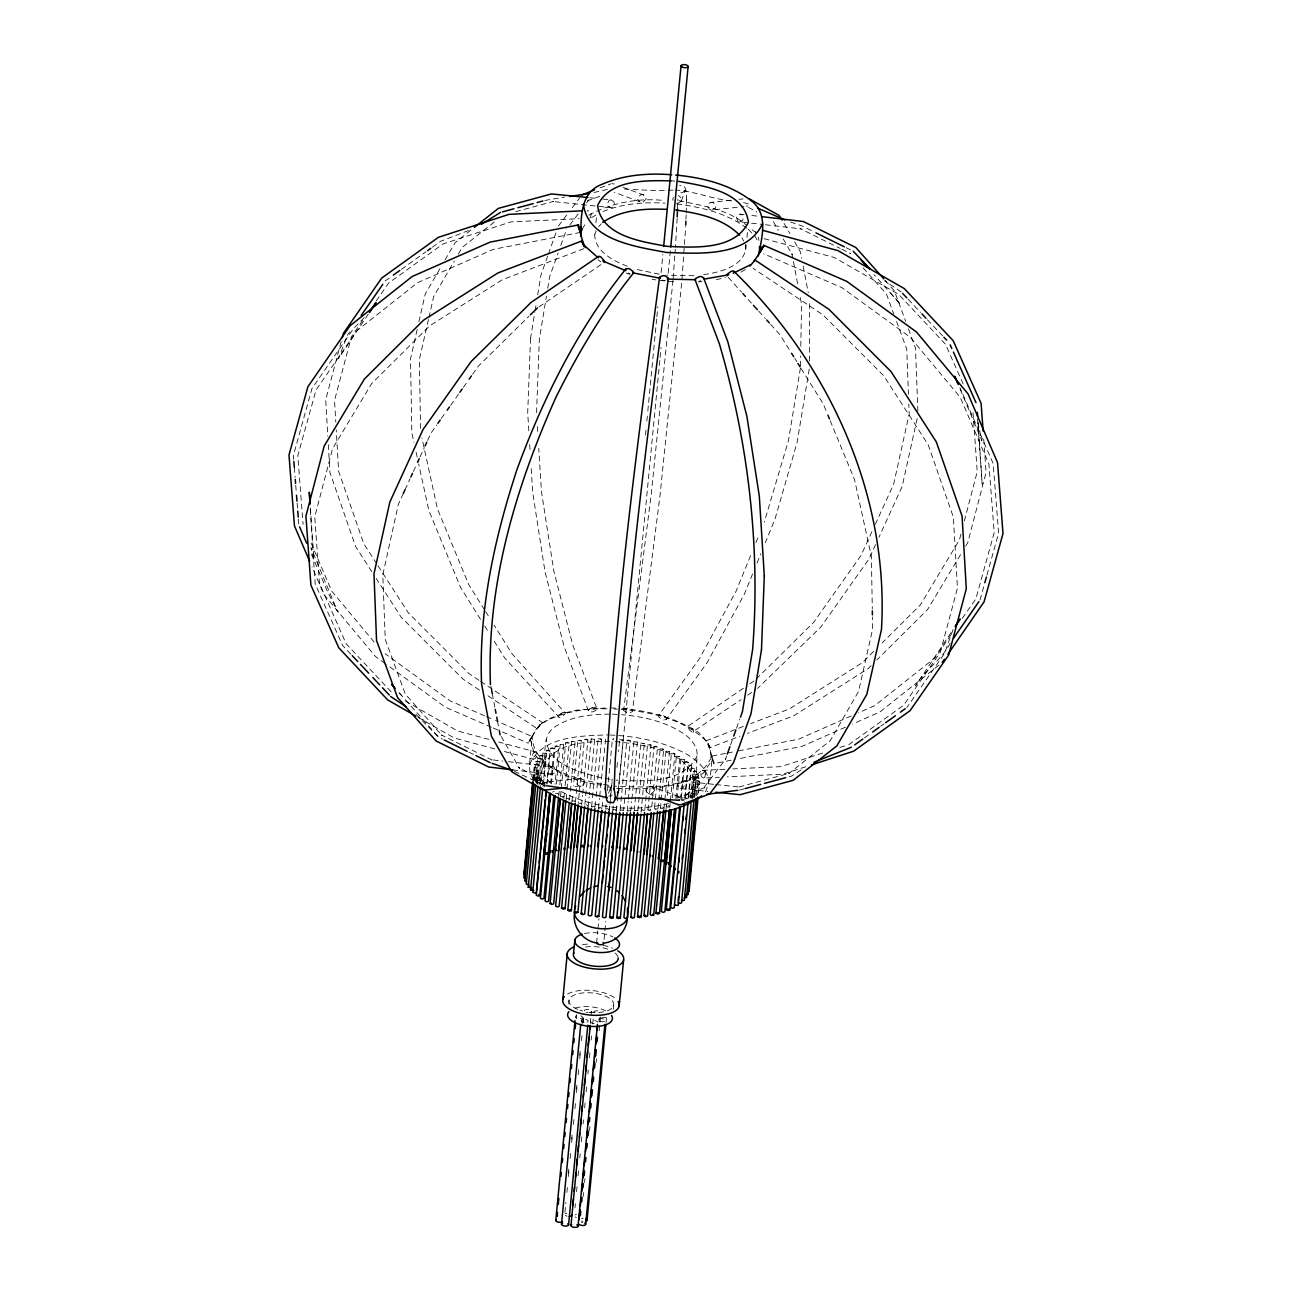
<?xml version="1.0" encoding="UTF-8"?>
<svg xmlns="http://www.w3.org/2000/svg" width="1292" height="1292" viewBox="0 0 1292 1292"><rect width="100%" height="100%" fill="white"/><g stroke="black" fill="none" stroke-linecap="round" stroke-linejoin="round"><path stroke-width="0.75" stroke-dasharray="5 3.75" d="M577.847 740.332L581.352 740.817L577.847 740.332L573.454 785.875M800.442 366.169L800.62 356.188M800.798 346.208L801.573 304.282L799.716 294.834M809.373 361.049L809.68 300.438M598.148 738.717L601.636 739.218L598.148 738.717L591.461 808.049M536.551 412.713L539.345 339.182L546.435 296.207M530.511 338.698L534.759 312.648M619.643 739.67L623.148 740.154L619.643 739.67L618.497 751.54M530.528 338.439L527.701 412.713L528.945 432.61M677.153 218.316L675.425 247.321M677.492 209.239L677.88 199.178M681.966 279.411L685.697 226.488M685.955 219.301L686.133 214.989M686.197 213.067L686.65 199.146M686.698 200.147C686.343 195.77 687.505 183.981 679.673 185.402M537.068 728.527L542.285 722.47L537.068 728.527L486.018 694.498M640.832 743.078L644.32 743.594L640.832 743.078L634.211 810.762M660.196 748.746L663.684 749.263L660.196 748.746L654.285 810.132M676.362 756.24L679.85 756.757L676.362 756.24L672.357 797.826M673.148 278.426L675.28 249.259M688.184 765.042L691.672 765.558L688.184 765.042L684.954 798.698M672.971 280.412L651.233 494.4L623.665 709.986M681.611 283.352L660.05 495.369L632.482 710.955M533.774 780.336L529.93 772.535L529.478 764.816L532.078 737.748L535.098 730.416L541.413 723.73L550.828 717.981L562.941 713.346L577.33 710.035L606.755 707.903M533.015 779.383L534.161 767.496L536.568 767.06L537.666 767.949L536.148 783.792M533.338 780.626L534.678 764.331L536.761 763.895L538.166 764.719L536.455 782.532M534.048 779.254L535.776 761.44L539.297 761.763L535.776 761.44M534.5 779.932L535.114 773.795L538.312 773.763L537.65 784.066M535.259 782.225L537.537 758.452L539.507 757.936L541.057 758.905L538.764 782.677M536.132 781.014C534.258 772.778 544.772 777.073 539.442 783.437M536.681 782.92L537.827 771.049L534.29 770.726L537.827 771.049M537.214 783.55L539.911 755.804L542.042 755.174L543.431 755.998L540.573 785.697M538.166 784.26C535.066 777.736 545.951 778.705 541.687 784.567M539.83 784.777L542.882 753.091L545.159 752.558L546.403 753.43L543.173 787.086M550.828 783.275C545.999 779.044 543.044 772.826 543.577 766.366C546.338 753.462 541.849 736.537 554.042 727.493C570.402 716.156 591.122 714.201 610.502 714.137M627.331 266.2C612.311 260.645 591.461 249.534 595.192 230.38M595.919 222.741L596.662 215.102M542.995 786.214L546.435 750.555L547.937 750.006L549.94 751.023L546.887 782.71M543.964 787.135C548.341 778.333 534.969 784.519 544.336 783.178M547.065 784.066L550.505 748.407L552.185 747.729L554.042 748.617L550.796 782.29M551.474 783.905L555.108 746.275L556.949 745.678L558.628 746.615L555.011 784.244M556.367 783.986L560.195 744.37L562.165 743.853L563.7 744.838L559.501 788.411M558.742 796.34L559.307 790.397M560.534 796.373L561.099 790.429M561.293 788.459L565.686 742.9L567.382 742.222L569.223 743.11L564.83 788.669M563.877 798.569L564.636 790.639M566.219 799.473L566.817 790.995M567.01 789.008L571.581 741.479L573.438 740.897L575.118 741.834L569.401 801.25M571.936 801.734L572.695 793.805M575.441 802.203L581.352 740.817M579.22 793.127L578.267 803.026L581.642 803.656L578.154 803.527M579.414 791.14L584.372 739.654L586.536 739.04L587.908 739.864L582.757 793.336M581.61 805.223L582.563 795.323M584.856 804.399L591.155 739.04L593.012 738.459L594.675 739.395L589.346 794.855M568.674 1004.013L569.045 1000.04M588.199 806.741L589.152 796.841M595.16 806.547L595.919 798.634M596.113 796.647L601.636 739.218M576.151 1018.677L576.539 1014.672M598.551 808.211L599.504 798.311M599.698 796.324L605.706 738.378M601.894 808.582L600.279 807.468L598.438 808.065L601.894 808.582L603.041 798.537M581.868 1023.232L582.45 1017.24M568.415 1173.039L568.803 1169.05M571.678 1139.092L572.065 1135.087M576.49 1089.156L576.878 1085.167M579.753 1055.209L580.14 1051.203M582.837 1023.248L583.419 1017.256M564.943 1212.429L565.912 1202.448M566.865 1192.468L567.446 1186.476M568.415 1176.495L569.174 1168.501M570.143 1158.52L570.725 1152.529M571.678 1142.532L572.453 1134.554M573.406 1124.557L573.987 1118.565M574.956 1108.584L575.521 1102.593M576.49 1092.612L577.266 1084.618M578.218 1074.637L578.8 1068.646M579.753 1058.649L580.528 1050.671M581.481 1040.674L582.062 1034.682M583.225 1022.699L583.79 1016.707M605.738 808.453L606.126 804.496M607.466 790.623L612.424 739.137L613.829 738.523M609.081 810.795L609.469 806.838M610.228 798.908L612.133 779.108M596.597 942.869L597.76 930.821M597.954 928.819L598.923 918.79M609.356 810.423L609.743 806.402M609.937 804.399L612.053 782.322M645.483 435.129L646.065 429.122M646.84 421.095L647.615 413.069M647.809 411.05L656.691 318.736M656.885 316.734L657.854 306.705M661.133 272.58L662.877 254.524M590.283 1023.377L591.445 1011.394M612.779 810.956L613.345 805.029M616.978 767.4L617.544 761.456M575.005 1207.729L575.376 1203.724M576.539 1191.741L577.12 1185.749M578.073 1175.768L578.654 1169.777M579.801 1157.793L580.189 1153.804M581.352 1141.821L581.917 1135.829M583.08 1123.846L583.467 1119.841M584.614 1107.858L585.195 1101.866M586.148 1091.885L586.73 1085.894M587.876 1073.91L588.264 1069.921M589.427 1057.938L589.992 1051.946M591.155 1039.963L591.542 1035.958M592.689 1023.975L593.27 1017.983M616.268 811.457L617.043 803.543M617.802 795.614L623.148 740.154M604.058 939.429L605.787 921.374M616.413 811.005L617.188 802.978M617.382 800.959L659.905 359.467M660.099 357.448L661.052 347.419M668.206 273.161L670.532 249.081M599.003 1021.924L599.407 1017.741M620.128 809.987L626.798 740.671L628.51 740.009L630.335 740.897L623.648 810.229M583.209 1196.521L583.596 1192.516M584.549 1182.535L584.937 1178.546M589.556 1130.613L589.927 1126.608M596.096 1062.702L596.468 1058.713M599.165 1030.758L600.505 1016.772M606.045 1022.602L606.626 1016.61M627.201 811.069L628.154 801.169M628.348 799.183L633.871 741.753L635.761 741.172L637.408 742.125L631.869 799.554M630.738 811.441L631.691 801.541M613.296 1009.262L613.684 1005.289M637.844 810.924L644.32 743.594M641.042 812.216L647.534 744.87L649.262 744.224L651.071 745.113L644.773 810.472M647.906 810.068L654.01 746.695L655.9 746.13L657.531 747.083L651.426 810.455M657.967 808.679L663.684 749.263M660.438 808.63L665.978 751.185L667.706 750.539L669.514 751.443L664.734 800.959M663.975 808.873L664.556 802.946M666.042 809.083L666.607 803.139M667.383 795.226L671.388 753.624L673.277 753.058L674.909 754.011L670.338 801.557M669.757 807.5L670.144 803.527M675.845 798.343L679.85 756.757M676.992 798.795L680.803 759.179L682.564 758.549L684.34 759.438L680.722 797.083M681.336 797.713L684.776 762.054L686.666 761.505L688.297 762.458L684.663 800.087M688.135 797.988L690.994 768.288L692.754 767.642L694.531 768.546L691.672 798.262M688.62 797.245L691.672 765.558M690.736 797.132L693.223 771.389L694.66 770.807L696.743 771.792L694.45 795.549M692.544 797.988L693.416 789.864L696.824 790.478L693.303 790.058M692.528 798.472L694.838 774.506L696.42 774.005L698.342 774.845L696.226 796.841M678.623 799.635C697.179 793.175 696.097 771.97 697.034 755.901C697.874 748.036 692.948 741.414 687.376 736.44C668.642 722.115 644.676 716.64 621.581 714.718M703.672 274.598C720.5 272.241 745.872 266.104 746.211 245.076M746.954 237.437L747.503 231.704M693.917 797.083L695.79 777.832L697.099 777.203L699.327 778.123L697.648 795.388M694.256 797.132C698.471 788.233 685.341 794.709 694.628 793.175M694.611 796.793L696.13 780.949L697.147 780.384L699.65 781.353L698.326 795.226M705.513 791.851C714.524 768.934 716.172 738.653 689.557 727.283C667.77 715.413 643.028 709.76 618.4 708.355M538.602 774.166L535.082 773.989M535.098 310.661L536.39 302.732M537.698 294.786L540.96 274.954L547.727 255.929M547.727 288.342L549.568 276.892L558.128 252.893M800.394 368.172L788.459 440.572L764.266 522.146M809.228 369.108L797.164 442.219L775.038 518.964L765.316 542.785M538.166 764.719L534.646 764.525M627.121 810.746L630.561 810.73M543.431 755.998L539.911 755.804M605.56 809.196L607.692 808.566L608.903 809.777M554.042 748.617L550.505 748.407M569.223 743.11L565.686 742.9M554.236 791.431L552.54 792.109M587.908 739.864L584.372 739.654M917.159 418.56L902.155 486.519L878.915 537.31M417.171 329.525L410.533 358.821L411.809 432.707L413.941 442.445M418.931 321.724L425.213 294.075L440.152 268.348M428.476 319.495L419.351 359.547L420.627 432.061M428.912 317.59L433.692 296.482L454.364 261.016M630.335 740.897L626.798 740.671M651.071 745.113L647.534 744.87M960.909 534.177L959.423 539.878L920.356 604.914L882.129 642.948M964.381 520.87L977.236 471.677L973.021 412.649M341.201 341.492L325.713 399.745L327.813 436.228M669.514 751.443L665.978 751.185M980.03 600.005L984.278 584.695M986.927 575.134L998.603 533.063L993.16 463.505L959.988 387.81M684.34 759.438L680.803 759.179M694.531 768.546L690.994 768.288M699.327 778.123L695.79 777.832M548.389 254.056L556.4 231.623M560.776 245.512L566.703 228.894M726.621 755.933L725.297 759.631L725.749 758.905L703.026 788.75L704.673 787.668L677.945 797.439L681.223 797.6L651.023 786.295A5.152 4.893 88.5 0 0 648.794 786.44L646.178 788.814A3.327 3.149 88.5 0 0 646.355 791.77L649.246 793.773A5.168 4.893 88.4 0 0 651.475 793.611L654.091 791.253M730.578 744.854L733.872 735.633M736.505 728.252L739.799 719.014M743.304 726.459L706.369 740.704L710.148 747.567L739.993 736.198M710.148 747.567L706.433 740.526M681.433 200.809L685.293 190.102M542.075 780.61L538.538 780.303M608.548 793.304L610.567 787.7M616.995 795.775L619.013 790.171M644.579 810.795L642.463 809.664L641.333 810.698M546.403 753.43L542.882 753.091M750.604 555.625L736.182 590.961L699.424 658.694L658.565 715.526A3.327 1.793 31.5 0 0 659.033 717.189L661.892 719.369A5.168 2.778 31.4 0 0 663.991 719.983M755.917 542.608L758.953 535.163M752.606 573.923L744.386 594.078L707.257 662.473L666.317 719.353L663.991 719.999M757.096 562.941L760.827 553.767M582.224 228.991L586.261 222.644M594.821 234.207L596.096 231.123M529.478 764.816C541.881 735.794 581.045 735.923 607.967 734.89M543.577 766.366C554.882 740.978 589.637 741.543 613.409 741.398M558.628 746.615L555.108 746.275M697.034 755.901C683.08 784.357 642.996 781.224 616.074 780.126M711.133 757.467C695.371 791.382 646.323 787.264 615.04 786.214M575.118 741.834L571.581 741.479M594.675 739.395L591.155 739.04M666.317 719.353L666.43 719.095A3.327 1.809 31.4 0 0 665.961 717.448L663.103 715.267A5.152 2.794 31.5 0 0 661.003 714.638L658.678 715.284M403.33 493.431L398.324 504.397L382.803 574.811L385.242 639.362L405.22 693.917L442.025 735.471L441.347 734.922L492.09 760.067L490.798 759.68L502.733 761.036M405.01 489.781L410.032 478.815M413.375 471.499L416.718 464.199M420.078 456.883L424.26 447.743M427.604 440.443L430.947 433.127L436.728 424.955M871.922 531.642L861.053 555.399L813.621 622.405L755.998 679.188M875.282 524.326L893.676 484.129L909.197 413.957L908.809 404.089M875.605 544.546L868.967 559.032L820.808 627.056L757.483 688.475M637.408 742.125L633.871 741.753M657.531 747.083L654.01 746.695M674.909 754.011L671.388 753.624M688.297 762.458L684.776 762.054M558.402 226.019L567.366 214.101M696.743 771.792L693.223 771.389M699.65 781.353L696.13 780.949M673.39 197.418L673.164 197.87A3.327 3.327 0 0 0 673.067 200.373M685.115 190.586L682.289 192.815L678.381 192.153M445.078 259.87L455.172 242.621L471.225 229.863M458.353 254.153L462.342 247.289L495.579 220.98M540.024 777.493L536.503 777.057M960.554 554.639L927.656 609.42L876.8 660.018M965.705 546.08L967.821 542.462L986.071 472.436L983.697 438.892M537.666 767.949L534.161 767.496M541.057 758.905L537.537 758.452M549.94 751.023L546.435 750.555M563.7 744.838L560.195 744.37M558.725 794.532L557.773 793.45L555.463 793.676M368.285 314.15L338.423 358.708L347.451 335.177L349.744 331.899M950.944 634.824L935.053 657.854L874.619 705.707L858.453 712.78M962.282 618.383L975.831 598.907L994.21 532.579L988.913 464.151L960.311 397.452L910.149 337.196L841.964 287.68L763.637 253.765M362.729 320.416L351.44 336.711L334.531 400.439L335.791 422.113M376.263 300.875L388.682 282.964L443.221 243.849L510.921 221.901L579.171 218.671M950.153 643.125C941.949 660.083 924.749 669.498 915.624 685.681L953.076 629.592L944.549 653.348L906.871 707.548M441.363 418.414L445.982 411.89M450.617 405.349L458.708 393.915M463.343 387.374L467.979 380.833M472.597 374.292L478.379 366.12L528.977 316.249M698.326 775.055L694.821 774.716M572.243 207.705L579.543 198.112M569.837 224.905L578.218 213.907M586.584 202.909L588.974 199.775M684.356 801.088L681.433 800.023M565.977 798.876C566.736 797.568 570.983 798.989 568.658 799.909M598.697 226.617L601.345 223.807M364.215 317.638L353.33 328.798L311.97 388.521L293.397 455.446L293.704 459.435M577.056 779.835L580.253 778.495A5.152 4.797 -77.1 0 1 582.353 779.124L584.339 781.999A3.327 3.085 -77.1 0 1 583.516 784.842L574.859 786.812M873.634 651.41L862.313 662.683L789.477 708.888L750.7 723.649M871.163 665.638L868.353 668.432L794.063 715.574L747.438 733.355M938.977 665.122L879.852 712.005L852.655 724.005M611.891 786.166L610.809 787.264A3.327 3.327 0 0 0 610.341 789.719L612.117 792.206M743.304 688.265L687.602 726.508A3.327 1.195 49.8 0 0 688.378 728.591L690.832 731.24A5.168 1.841 49.8 0 0 692.367 732.128L741.043 699.683M693.384 732.193L693.691 731.692A3.327 1.195 49.8 0 0 692.932 729.625L690.477 726.976A5.152 1.857 49.9 0 0 688.927 726.072L687.909 726.023M848.779 744.677L903.56 705.319L940.318 652.347L957.469 588.086L953.351 517.171L928.205 444.755L883.776 375.827L823.004 314.909L753.058 268.284M385.129 280.978L391.654 276.31M401.441 269.301L425.908 251.811M432.432 247.143L440.588 241.297L471.225 229.508M864.461 737.877L870.986 733.226M880.773 726.217L884.035 723.891M634.307 810.375L637.715 810.811M594.643 807.484C596.113 805.304 589.007 806.176 592.56 807.565M538.925 306.915L602.46 263.616M749.828 683.823L754.706 680.496M747.616 695.193L755.836 689.589M571.985 801.024L574.294 800.782L575.021 802.025M801.121 769.919L791.431 776.153L785.665 777.703M591.607 217.67L596.323 214.795M741.027 272.144L745.726 269.269M617.059 792.464L618.836 790.656A3.311 3.311 0 0 0 619.062 788.637L616.801 785.875M587.747 805.933L586.358 804.545M608.677 796.098L612.053 795.711M531.997 736.343L528.299 742.044A5.168 0.872 -59.7 0 0 528.137 743.062L531.949 737.522A5.152 0.872 -59.7 0 0 532.126 736.505L495.53 720.532M851.202 715.978L798.747 739.153L737.361 751.104M845.404 727.202L801.896 746.405L737.167 759.05M560.696 796.195L563.91 796.696L562.101 797.487M588.764 215.215C611.407 202.828 637.295 197.951 663.022 200.373M688.135 798.86L684.938 798.085L688.071 797.923M602.928 211.549C622.469 203.506 644.159 202.036 665.073 203.119M583.774 248.694L502.523 279.637L429.687 325.842L371.644 383.611L332.577 448.647L314.764 516.832L319.479 583.451L346.143 643.755L393.349 694.175M615.606 810.778C618.238 808.824 610.05 809.099 613.845 810.762M600.053 187.841L611.019 183.835M587.327 200.841L599.795 196.287M822.713 753.042L781.079 766.624L732.903 768.902M839.865 747.47L847.487 744.983M805.788 766.754L782.677 774.215L727.251 776.863M700.765 280.752L699.666 281.058A5.152 2.891 -17 0 1 699.101 281.155M515.734 211.662L553.703 201.358L552.314 201.455L610.696 207.608A5.152 4.037 84.5 0 0 612.473 207.075L614.201 204.281A3.327 2.584 84.5 0 0 613.813 201.827L611.358 199.969L599.633 198.742M544.772 200.486L564.62 197.046M739.541 790.106L745.306 788.556M725.474 753.414L711.504 756.143A5.152 1.13 71.9 0 0 711.214 757.241L713.701 763.637L735.213 759.421M713.701 763.637L713.911 763.507A5.168 1.13 72 0 0 714.088 762.49L711.617 756.111M592.334 707.467L588.813 709.276A3.327 1.857 -17.1 0 0 588.458 710.778L590.735 711.924A5.168 2.891 -17 0 0 592.963 711.779L596.193 710.277A3.327 1.873 -17 0 0 596.839 708.468L572.711 644.966L553.816 570.999L541.477 491.784L538.764 448.292M607.385 189.439L593.819 192.524M681.239 799.893L698.181 796.001M716.317 279.653L725.313 277.602M668.416 803.527C633.128 812.41 594.142 808.614 561.762 791.786M580.383 232.415L493.253 249.372L417.381 282.819L356.947 330.671L316.088 389.861L297.806 455.672L303.087 524.374M727.461 753.026L735.374 751.492M545.854 786.101L543.028 785.358L545.886 784.874M731.127 200.212L710.632 202.44L708.484 203.684A3.327 3.085 -77.1 0 0 707.661 206.526L709.647 209.401A5.152 4.797 -77.1 0 0 711.747 210.015L743.885 206.575M712.28 210.015L715.235 208.287A3.327 3.085 -77 0 0 715.752 205.848L713.782 202.973A5.168 4.797 -77 0 0 711.682 202.343L711.149 202.359M724.877 769.289L702.509 770.371A5.152 2.713 79 0 0 701.443 771.211L700.845 774.247A3.327 1.744 79 0 0 701.798 776.976L703.494 778.01L719.337 777.251M703.494 778.01L703.801 777.962A5.168 2.713 79 0 0 704.851 777.122L705.448 774.086M698.439 281.947L702.008 281.527M579.72 778.511L544.158 782.387L546.807 783L518.302 767.157L519.626 768.562L500.844 735.762M739.105 199.356L743.11 198.92M665.477 280.38L664.928 280.429A5.152 3.165 7.5 0 1 662.586 280.17L662.053 280.009M673.067 190.134L653.51 190.554L622.243 188.939M675.038 190.069C694.256 190.893 712.619 199.452 731.983 200.906M580.851 786.166L580.318 786.182A5.168 4.797 -77 0 1 578.218 785.552L576.248 782.677A3.327 3.085 -77.1 0 1 577.056 779.835M747.842 206.139L746.195 205.961M693.998 275.729L666.559 275.148M616.559 788.298C646.307 789.767 676.943 788.653 703.236 773.31L712.732 759.018L711.779 755.659M744.095 214.601L739.767 214.149L737.506 215.425A3.327 2.471 -72.7 0 0 736.601 217.75L737.587 220.835A5.152 3.844 -72.8 0 0 739.121 221.74L749.489 222.935M739.541 221.804L741.915 220.867A3.327 2.487 -72.8 0 0 743.142 218.186L742.157 215.102A5.168 3.844 -72.8 0 0 740.623 214.214L740.203 214.149M552.459 766.721L550.085 767.658A3.327 2.471 -72.7 0 0 548.922 769.838L549.843 773.423A5.168 3.844 -72.7 0 0 551.377 774.312L554.494 773.084A3.327 2.471 -72.7 0 0 555.399 770.775L554.413 767.69A5.152 3.844 -72.6 0 0 552.879 766.786L504.72 761.263M612.117 183.626L614.281 184.013M606.965 708.807C583.661 708.21 559.807 712.296 539.717 724.634L530.205 738.927L534.597 754.754C552.685 772.067 576.345 781.886 601.119 785.1M614.055 708.969L617.576 709.114M621.113 709.26C652.331 712.183 685.923 719.644 708.355 743.191L709.147 746.162M671.113 180.848L674.828 181.09M673.455 281.769L657.903 280.219M610.583 707.838L616.445 708.226M612.311 714.105L619.724 714.589M609.921 735.019C636.52 736.133 663.426 741.447 686.94 754.334C697.535 760.923 709.776 770.613 708.533 784.519M615.267 741.527C642.334 744.886 689.589 749.344 694.418 782.968M702.8 770.323L704.495 771.356A3.327 1.76 79 0 1 705.448 774.086M611.358 199.969L610.906 199.937A5.168 4.037 84.5 0 0 609.13 200.47L607.369 203.748A3.311 2.584 84.5 0 0 607.789 205.719L610.244 207.56M713.717 784.325L681.304 780.917A5.152 4.037 84.5 0 0 679.527 781.45L677.799 784.244A3.327 2.6 84.5 0 0 678.187 786.699L680.642 788.556L707.984 791.415M680.642 788.556L681.094 788.588A5.168 4.037 84.3 0 0 682.87 788.055L684.598 785.278A3.327 2.6 84.6 0 0 683.969 782.387L681.756 780.949M589.879 197.724L597.679 198.532M715.72 784.535L739.686 787.07L738.297 787.167L789.557 773.246L788.734 773.633L830.223 740.687L858.566 691.462L872.649 628.978L872.439 616.898M751.476 223.161L763.41 224.533M765.397 224.76L801.202 228.845L799.909 228.458L840.155 248.403M751.879 215.489L759.68 216.394M512.843 769.887L551.797 774.376M743.546 202.553L750.927 204.814M535.728 751.944L533.984 752.59A3.327 1.599 -67 0 0 532.675 754.576L532.32 758.146A5.168 2.471 -66.9 0 0 533.047 759.179L535.049 758.63A3.327 1.599 -67 0 0 536.535 756.159L536.713 753.075A5.152 2.471 -67 0 0 535.986 752.041L498.696 742.012M676.798 203.91C701.346 207.188 726.766 213.002 746.857 228.248M659.243 274.179L636.278 269.382M652.121 279.33L655.981 279.928M605.124 778.446L612.424 779.56M601.555 784.131C575.731 778.123 534.936 769.806 532.078 737.748M603.493 784.438L611.197 785.617M655.868 809.68L654.414 808.534L657.822 809.163M678.93 200.599C702.299 205.799 728.074 209.175 746.615 225.228M607.951 786.699L611.374 787.506M601.474 777.881C580.754 772.406 548.115 765.284 546.177 739.299M764.073 238.681L834.244 257.479L898.651 294.35L945.486 344.253L963.509 384.79M488.941 739.395L457.756 731.03L403.831 700.167M494.852 748.94L454.186 737.974L417.574 717.044M504.461 751.524L533.305 759.276M613.635 740.009L612.424 739.137M790.559 222.014L801.799 225.858L814.202 231.979M626.2 273.08L629.915 274.405M623.002 187.275L643.771 195.076L645.838 197.224A3.311 3.133 88.5 0 1 645.968 199.243L643.206 202.085A5.152 4.893 88.6 0 1 640.977 202.23L614.427 192.298M648.229 793.45L656.094 796.405M643.771 195.076L642.754 194.753A5.168 4.893 88.4 0 0 640.525 194.914L637.747 197.757A3.311 3.133 88.5 0 0 637.877 199.775L639.944 201.923M514.361 771.324L544.61 785.439M484.581 715.784L450.036 700.829L385.097 653.687M486.406 716.576L493.705 719.741M491.396 727.218L445.32 707.208L386.809 664.734M493.237 728.01L500.618 731.224M502.459 732.015L528.25 743.223M846.098 247.693L853.172 251.181M628.397 273.016L628.897 273.258A5.152 2.794 31.5 0 0 629.963 273.662M416.056 714.46L438.828 737.344L442.365 739.089M468.948 752.186L474.261 754.803M841.899 249.259L850.653 253.603L849.974 253.038M652.056 786.602L653.913 788.298A3.327 3.165 88.7 0 1 654.091 791.253M494.19 641.155L504.704 657.951L559.355 717.496A5.168 2.035 -36.3 0 0 561.132 716.947L564.442 714.573A3.327 1.308 -36.4 0 0 565.218 713.039L512.1 653.897L494.077 625.086M748.553 207.382L756.934 212.05M901.299 292.008L884.503 280.735M478.977 680.27L468.996 673.617L408.224 612.699L377.845 565.541M480.656 681.385L542.285 722.47M479.445 690.106L463.004 679.14L401.021 617.011L376.182 578.428M597.954 259.805L600.845 261.824M385.178 663.555L375.455 656.481L324.098 594.821L312.034 566.865M756.175 232.867L750.119 228.248M565.088 712.635L563.829 712.312A5.152 2.035 -36.3 0 0 562.052 712.845L559.048 714.88A3.327 1.308 -36.4 0 0 557.966 716.753L558.241 717.302M908.163 299.308L920.534 312.438M927.398 319.738L942.514 335.775M748.31 229.249L755.465 236.84L757.774 241.523M350.859 654.204L342.622 645.451L315.216 584.081L310.096 507.804M728.236 277.36L741.479 292.04M748.1 299.389L752.073 303.798M758.695 311.13L765.316 318.478M770.63 324.357L779.9 334.628L790.494 351.569M890.446 293.074L900.459 304.25L874.199 274.776M399.05 692.657L401.554 695.451M399.422 693.11L438.828 737.344M885.101 280.364L894.435 290.958L905.692 321.385M863.121 267.896L886.393 293.946L893.854 314.198M374.131 642.059L331.689 591.074L310.064 540.637M376.763 563.861L363.795 543.77L338.649 471.354L336.243 429.994M371.854 571.726L355.655 546.581L329.928 472.452L328.281 444.27M794.742 358.352L796.857 361.744M801.105 368.511L823.359 404.089L827.171 413.327M484.532 609.84L468.641 584.436L437.423 508.773L421.919 437.972M485.598 611.536L489.846 618.319M480.527 619.32L460.566 587.408L428.879 510.582L418.64 463.86M484.742 626.039L488.941 632.757M596.839 708.468L594.562 707.322A5.152 2.891 -17 0 0 592.334 707.467M784.082 223.435L789.848 233.481M794.645 241.846L800.394 251.875L801.718 258.4M773.359 221.675L778.301 230.315M783.243 238.939L792.158 254.476L791.915 253.684L793.03 259.563M742.044 237.728L743.659 241.023M311.42 554.203L327.942 592.495L337.89 612.085L310.952 547.711L313.94 559.501L310.403 508.063M960.134 389.102L981.855 440.685L978.109 423.711M830.223 420.707L854.577 479.752L871.373 556.464L872.294 608.839M588.458 710.778L564.168 646.727L545.079 572.049L532.675 492.3L531.173 468.415M908.454 328.911L915.463 348.032L917.934 412.423M896.583 321.563L906.758 349.163L908.438 394.221M623.487 810.762L621.775 809.842L619.998 810.649M416.089 452.168L418.22 461.906M803.172 266.055L808.243 292.8M793.401 261.517L797.858 285.031M490.798 685.858L491.541 689.767M492.284 693.691L494.884 707.402M497.485 721.13L499.342 730.917M294.318 467.381L295.093 477.313M295.723 485.275L296.353 493.221M297.128 503.153L297.741 511.115M298.371 519.061L298.84 525.02M978.076 422.306L982.178 484.145L977.576 418.737M537.407 426.554L537.779 432.481M529.688 444.545L530.188 452.507M745.274 244.301L745.662 250.81M577.702 1009.359A22.481 9.755 5.5 0 1 579.478 993.435A22.481 9.755 5.5 0 1 613.312 1002.414A22.481 9.755 5.5 0 1 587.941 1012.072M582.547 1010.974A22.481 9.755 5.5 0 1 580.043 1010.231M575.15 1008.083A22.481 9.755 5.5 0 1 605.803 1010.845M584.485 933.567A22.481 9.755 5.5 0 1 612.925 936.91M585.551 947.004A22.481 9.755 5.5 0 1 609.469 949.83M615.04 952.995A22.481 9.755 5.5 0 1 617.915 956.678M582.498 944.63A28.392 12.306 5.5 0 1 589.168 944.081M603.219 945.356A28.392 12.306 5.5 0 1 612.683 948.183M567.543 994.049A28.392 12.306 5.5 0 1 593.545 990.673A28.392 12.306 5.5 0 1 616.914 999.846M584.388 1010.909A3.553 1.534 5.5 0 1 587.246 1009.488A3.553 1.534 5.5 0 1 591.284 1010.877A3.553 1.534 5.5 0 1 589.281 1012.589M587.973 1012.605A3.553 1.534 5.5 0 1 586.261 1012.298M567.059 1216.127A3.553 1.534 5.5 0 1 565.347 1215.401M565.266 1213.737A3.553 1.534 5.5 0 1 566.913 1213.236M582.902 1221.36A3.553 1.534 5.5 0 1 581.303 1220.924M581.545 1218.453A3.553 1.534 5.5 0 1 583.193 1218.324M605.738 1017.418A3.553 1.534 5.5 0 1 601.668 1017.482M581.513 1222.345A3.553 1.534 5.5 0 1 582.853 1222.458M593.997 1012.589A3.553 1.534 5.5 0 1 596.742 1010.812A3.553 1.534 5.5 0 1 600.893 1012.589M576.426 1217.435A3.553 1.534 5.5 0 1 575.005 1216.854M575.053 1214.9A3.553 1.534 5.5 0 1 576.49 1214.561M594.191 1023.668A3.553 1.534 5.5 0 1 590.589 1021.907A3.553 1.534 5.5 0 1 593.9 1020.551A3.553 1.534 5.5 0 1 597.647 1022.263M584.178 1022.279A3.553 1.534 5.5 0 1 581.465 1019.872A3.553 1.534 5.5 0 1 587.101 1019.872A3.553 1.534 5.5 0 1 586.326 1022.279M580.738 1015.819A3.553 1.534 5.5 0 1 581.723 1018.161A3.553 1.534 5.5 0 1 576.49 1017.934A3.553 1.534 5.5 0 1 576.603 1015.657M758.953 240.409A268.801 87.032 -63.9 0 1 758.178 237.082M711.553 755.174A268.801 15.665 68 0 1 708.953 745.742M589.782 218.041A5.152 2.713 79 0 0 590.557 217.314L591.155 214.278A3.327 1.744 79 0 0 590.444 211.904L588.199 210.564A5.168 2.713 78.9 0 0 587.149 211.387M755.465 232.35A3.327 1.599 -67 0 1 755.852 231.43M676.879 203.119A5.152 5.152 0 0 0 678.058 203.119L681.191 201.261A3.327 3.327 0 0 0 681.514 198.322L678.865 195.819A5.168 5.168 0 0 0 678.3 195.657M695.855 784.002L699.327 784.551L695.855 784.002M666.252 806.063C669.272 809.422 670.919 803.899 666.252 806.063M647.873 809.535C650.845 812.91 652.541 807.403 647.873 809.535M694.935 786.99C697.615 790.413 699.828 784.971 694.935 786.99M688.378 795.436C691.01 798.876 693.271 793.45 688.378 795.436M660.503 807.419C663.103 810.859 665.445 805.449 660.503 807.419M624.084 709.114L623.875 709.389A3.311 2.019 7.6 0 0 623.778 710.632L626.749 712.586A5.168 3.165 7.5 0 0 629.091 712.845L632.079 711.827A3.327 2.035 7.5 0 0 632.208 710.019L629.414 708.355A5.152 3.165 7.6 0 0 627.072 708.097L624.084 709.114M599.601 1021.261A3.553 1.534 5.5 0 0 605.27 1020.696A3.553 1.534 5.5 0 0 600.425 1018.677A3.553 1.534 5.5 0 0 599.601 1021.261"/><path stroke-width="1.5" d="M490.427 683.904L490.427 684.243C486.664 584.824 515.573 487.504 555.818 397.565C577.685 353.637 602.589 311.614 633.322 273.242A3.327 1.793 31.6 0 0 633.193 271.691L630.108 269.156A5.168 2.794 31.5 0 0 628.009 268.526L625.683 269.172C577.734 328.943 543.238 397.871 516.962 469.561C494.384 538.748 478.492 610.761 481.593 683.92L491.461 736.246L511.745 771.776L542.252 789.412M555.14 795.84L545.046 900.815L546.548 901.8L548.535 901.299L558.451 798.311M571.742 803.705L567.882 847.875M570.37 848.214L570.386 847.003M542.656 789.121L532.74 892.304L535.146 893.127L536.132 892.191M764.299 575.957L759.325 496.225L746.921 416.476L727.832 341.799L703.542 277.732L701.265 276.585A5.168 2.891 -17 0 0 699.037 276.746L695.532 278.555A3.311 1.857 -17 0 0 695.096 279.783L719.289 343.559C748.343 442.51 760.552 546.403 752.655 649.343L742.432 711.634L740.445 717.173M680.981 804.674L709.679 793.95L733.404 762.878L751.04 713.572L761.489 649.828M761.472 650.086L764.299 575.812M659.518 277.57C636.762 447.403 614.346 617.673 605.286 788.879L605.35 789.38M677.202 216.878L677.492 209.239M685.745 225.034L685.89 221.207M605.302 788.378L606.659 799.958L607.983 802.138L613.361 802.736L616.559 797.002M634.146 812.41L631.174 850.798M633.661 850.879L633.694 849.942M811.489 764.896L853.624 751.201L910.085 710.665L948.651 655.076L966.287 588.781L962.072 516.073L936.345 441.945L890.979 371.515L828.996 309.386L755.013 260.015L754.35 261.469M671.21 809.713L666.365 863.783M668.432 864.219L669.563 863.508L668.529 862.798M580.948 236.517C580.819 217.282 580.366 191.991 602.217 184.223C623.971 174.727 648.309 172.983 671.743 174.743M525.408 875.427L523.858 874.442L532.821 781.369M525.263 878.528L523.987 877.672L532.918 782.354M527.378 848.586L527.766 844.613M528.719 834.713L529.09 830.756M530.043 820.856L530.431 816.899M526.652 881.806L524.778 880.934L534.129 783.889M529.074 884.907L526.215 884.003L535.744 784.971M531.706 887.749L528.25 887.249L537.973 786.247M533.838 890.495L530.511 889.897L540.427 786.909M536.438 890.624L538.716 866.851M539.103 862.894L540.056 852.995M540.411 850.055L545.208 799.506M545.547 796.583L546.128 790.639M549.552 794.532L539.83 895.55L537.973 896.131L536.293 895.194L546.306 791.98M543.544 855.934L544.691 845.662M545.079 841.706L546.032 831.806M546.403 827.833L547.356 817.933M547.743 813.976L548.502 806.047M548.89 802.09L549.649 794.176M553.848 795.404L543.932 898.392L542.236 899.054L540.411 898.166L550.505 793.191M546.048 854.093L544.804 853.221L545.563 845.307M545.951 841.35L546.71 833.421M547.097 829.464L548.05 819.564M548.615 813.621L549.375 805.691M549.762 801.734L550.521 793.805M563.57 800.862L553.654 903.851L551.797 904.448L550.117 903.512L560.227 798.537M556.335 850.572L555.382 849.845L560.147 800.329M557.676 850.734L558.919 850.055L563.683 800.539M569.207 803.22L559.178 906.241L557.482 906.903L555.641 906.031L565.864 800.895M575.182 803.656L565.072 908.631L563.102 909.148L561.568 908.163L571.678 803.188M571.048 847.762L575.247 804.189M581.271 807.629L571.355 910.618L569.514 911.215L567.818 910.279L577.928 805.304M574.342 847.003L578.073 805.013M562.827 999.459L567.269 953.318M576.781 847.439L581.416 807.209M588.005 807.403L577.895 912.362L576.216 913.04L574.375 912.168L584.662 806.386M573.503 953.884L574.827 939.995M583.419 846.922L584.388 846.357L588.005 808.711M594.966 808.534L584.678 914.09L582.708 914.607L581.174 913.622L591.284 808.647M555.77 1220.472L575.005 1020.567M557.498 1212.397L557.11 1216.386A3.553 1.534 5.5 0 1 557.563 1215.691M558.257 1204.402L558.838 1198.427M560.954 1176.447L561.342 1172.458M562.295 1162.477L562.682 1158.472M563.651 1148.491L564.039 1144.502M564.798 1136.508L565.185 1132.519M566.154 1122.522L566.526 1118.533M567.495 1108.552L567.882 1104.547M568.642 1096.569L569.029 1092.564M569.998 1082.583L570.386 1078.594M571.339 1068.597L571.726 1064.608M572.679 1054.627L573.067 1050.622M573.842 1042.644L574.229 1038.639M575.182 1028.658L575.57 1024.669M601.781 810.375L591.671 915.35L589.846 915.947L588.151 915.011L598.244 810.052M561.503 1224.122L580.738 1024.394M597.631 846.68L601.894 810.407M608.903 811.376L598.794 916.351L597.114 917.029L595.257 916.141L605.367 811.182M568.561 1224.897L587.795 1025.17M602.395 882.662L603.17 874.636M603.558 870.614L604.527 860.585M604.898 856.58L605.673 848.553M606.255 842.529L607.03 834.503M607.611 828.479L608.387 820.452M608.774 816.431L609.162 812.426M663.652 246.497L681.045 65.876M572.792 1205.129L573.357 1199.138M574.133 1191.143L574.52 1187.154M575.473 1177.173L575.861 1173.168M576.636 1165.19L577.201 1159.199M577.976 1151.204L578.558 1145.213M579.317 1137.218L579.704 1133.229M580.479 1125.235L581.061 1119.243M581.82 1111.265L582.401 1105.274M583.177 1097.279L583.548 1093.29M584.323 1085.296L584.905 1079.304M585.664 1071.31L586.245 1065.319M587.02 1057.341L587.585 1051.349M588.167 1045.357L588.942 1037.363M589.701 1029.369L590.089 1025.38M570.967 1225.494L590.202 1025.767M616.09 813.443L605.964 917.272L603.994 917.788L602.46 916.803L612.57 811.844M608.693 891.27L616.219 813.007M670.726 247.079L688.119 66.457M578.041 1226.173L597.453 1024.459M578.994 1219.632L579.963 1209.651M580.35 1205.646L581.109 1197.668M581.691 1191.676L582.466 1183.682M583.031 1177.69L583.806 1169.696M584.194 1165.707L584.953 1157.729M585.534 1151.737L586.31 1143.743M586.875 1137.751L587.65 1129.757M588.231 1123.765L588.797 1117.774M589.378 1111.782L590.347 1101.801M590.735 1097.812L591.494 1089.818M592.075 1083.827L592.85 1075.832M593.416 1069.841L594.191 1061.862M594.578 1057.857L595.337 1049.879M595.919 1043.888L596.694 1035.893M597.259 1029.902L597.647 1025.913M580.35 1215.659L580.754 1211.46M581.691 1201.673L582.094 1197.49M583.031 1187.687L583.419 1183.698M584.194 1175.704L584.598 1171.521M585.534 1161.734L585.938 1157.535M586.891 1147.748L587.279 1143.565M588.038 1135.765L588.441 1131.582M589.378 1121.779L589.782 1117.596M590.735 1107.809L591.138 1103.61M591.881 1095.826L592.463 1089.834M593.254 1081.646L593.626 1077.657M594.578 1067.854L594.982 1063.671M595.725 1055.871L596.323 1049.685M597.098 1041.707L597.485 1037.702M623.293 812.749L613.183 917.724L611.358 918.321L609.646 917.385L619.756 812.426M617.043 848.198L619.74 813.944M585.68 1224.218L604.914 1024.491M587.004 1220.326L605.883 1024.411M630.464 812.91L620.354 917.885L618.69 918.564L616.817 917.691L626.927 812.716M626.135 849.635L627.105 849.07L630.544 813.411M637.521 812.991L627.411 917.966L625.457 918.483L623.907 917.514L634.017 812.539M619.175 1006.097L623.616 959.94M634.017 850.54L637.65 812.91M644.579 812.458L634.356 917.562L632.531 918.16L630.819 917.239L640.864 814.186M650.974 813.879L641.058 916.868L639.411 917.562L637.537 916.69L647.453 813.702M644.143 854.238L647.518 814.041M646.63 854.513L651.249 812.426M657.628 811.134L647.518 916.109L645.564 916.642L643.997 915.657L653.913 812.668M663.781 809.906L653.671 914.881L651.862 915.495L650.134 914.574L660.05 811.586M658.355 859.002L663.781 810.859M669.369 810.391L659.453 913.379L657.822 914.074L655.932 913.218L665.848 810.229M663.62 861.522L664.605 860.973L669.563 809.47M674.763 808.857L664.831 911.845L662.893 912.378L661.326 911.409L671.049 810.391M669.547 863.702L674.699 810.229M679.705 806.87L669.789 909.859L667.996 910.489L666.252 909.568L675.974 808.55M680.432 806.499L670.71 907.501L672.599 908.373L674.23 907.662L684.146 804.674M678.849 862.087L679.221 858.114M682.854 820.485L683.226 816.528M678.203 900.605L678.575 896.648M682.208 859.018L682.58 855.046M684.679 833.275L685.067 829.303M686.02 819.403L686.391 815.446M674.634 905.03L678.155 905.466L687.877 804.464M678.074 902.397L679.753 903.512L681.546 902.882L691.075 803.85M681.417 900.54L684.308 900.33L693.869 801.105M684.146 897.892L686.52 897.423L696.065 798.408M685.454 894.872L688.119 894.419L697.454 797.358M687.893 891.997L689.056 891.302L698.132 797.196M675.651 175.001C702.154 177.65 729.576 184.078 751.072 200.615C768.885 213.6 761.876 238.132 758.259 256.026M668.335 278.539C646.194 438.036 627.153 598.083 615.299 758.711L614.12 789.347C613.393 783.953 616.688 804.722 615.04 797.907M655.932 913.218L657.127 912.523M637.537 916.69L638.732 916.012M616.817 917.691L618.028 917.013M574.375 912.168L575.602 911.49M555.382 849.845L556.206 849.232M530.511 889.897L531.771 889.235M574.811 909.18L575.602 905.853M627.266 919.662C626.022 931.419 616.365 941.125 604.801 942.998M342.235 337.6L343.51 333.191L381.673 278.103L438.376 237.324L509.016 214.359L582.563 210.806M984.811 582.789L986.394 577.056M666.252 909.568L667.157 908.97M727.283 754.092L729.915 746.695M733.872 735.633L735.842 730.093M582.74 243.38L581.852 240.958L585.599 247.644M528.25 887.249L529.155 886.667M523.987 877.672L525.343 877.058M630.819 917.239L631.74 916.658M609.646 917.385L610.583 916.803M580.722 232.657L582.224 228.991M762.522 223.71C746.76 257.625 697.712 253.523 666.446 252.457C637.521 246.917 587.44 240.619 583.467 204.007M544.804 853.221L545.757 852.655M567.818 910.279L569.207 909.665M550.117 903.512L551.07 902.93M625.683 269.172L625.57 269.414A3.327 1.793 31.4 0 0 625.812 270.722M403.33 493.431L405.01 489.781M410.872 476.99L412.536 473.324M417.558 462.358L419.238 458.708M425.084 445.918L426.764 442.268M643.997 915.657L645.499 915.107M523.858 874.442L525.36 873.893M604.091 262.502L604.398 262.018A3.327 1.195 49.8 0 0 603.881 260.338L601.168 257.286A5.168 1.857 49.8 0 0 599.633 256.397L598.309 256.817A3.327 1.195 49.8 0 0 598.454 257.722M581.174 913.622L582.24 913.089M561.568 908.163L562.65 907.63M754.027 261.259L761.795 249.598L760.794 246.627M955.095 626.572L960.134 619.013L955.773 625.554M369.399 312.502L376.037 302.603L369.528 312.002M942.207 662.473L944.468 659.195M947.876 654.269L984.1 601.797L1003.012 533.548L997.537 462.633L968.031 393.882L916.545 332.044L846.777 281.381L763.75 245.302L760.051 251.003A5.152 0.872 -59.6 0 0 759.874 252.021L763.701 246.481A5.168 0.872 -59.7 0 0 763.863 245.464L763.75 245.302M953.609 638.151L978.868 601.652M361.162 315.458L382.852 284.256M437.891 423.324L440.201 420.062M447.145 410.242L449.454 406.98M459.871 392.267L462.181 389.005M469.125 379.202L471.435 375.924M666.058 863.185L667.173 862.668M581.255 226.875L579.268 229.508L584.162 246.045M579.72 896.535L584.646 891.383M701.717 795.872C657.321 827.025 584.307 817.255 540.928 787.91M581.981 194.914L594.578 189.843M530.382 314.86L537.407 307.948M667.641 279.637L667.916 279.395A3.327 2.035 7.5 0 0 668.222 277.893L665.251 275.939A5.168 3.165 7.5 0 0 662.909 275.68L659.711 276.956A3.327 2.035 7.5 0 0 659.792 278.507M474.374 227.36L498.373 208.383L551.361 193.945L587.925 197.514M393.285 275.131L399.809 270.464M427.539 250.632L430.801 248.306M854.674 744.886L862.83 739.056M872.617 732.047L879.141 727.38M885.666 722.712L895.453 715.72M900.346 712.215L905.24 708.71M598.616 256.333L531.125 302.376L471.192 361.453L423.033 429.493L389.845 502.007L373.986 573.842L376.537 640.493L397.565 697.567L436.163 741.01L488.602 766.996L512.843 769.887M590.977 846.502L591.009 845.566M500.569 212.373L481.335 224.356M653.009 856.548L653.074 855.611M602.67 222.385C621.194 209.821 644.789 208.351 666.51 209.369M586.132 890.479L590.589 887.782M619.546 848.376L619.482 847.277M637.731 851.315L637.489 852.219M640.283 852.575L640.234 851.476M750.781 264.65L734.599 272.564M671.016 865.624L671.049 866.722M813.895 762.248L851.412 747.212M602.718 845.598L602.573 846.68M675.086 868.531L675.231 869.758M581.852 240.958L497.937 272.951L423.647 320.077L364.344 379.105L324.179 446.063L305.929 516.089L310.904 585.163L338.779 647.793L387.665 699.909L415.83 716.043M588.538 845.21L588.506 846.438M650.603 855.239L650.522 856.467M525.133 870.856L524.342 871.47L525.311 872.197M593.932 886.813L597.275 885.86M502.491 211.856L514.022 208.755M517.866 207.721L533.241 203.587M537.084 202.553L542.85 201.003M745.306 788.556L760.681 784.422M764.525 783.388L785.665 777.703M578.445 224.921L578.089 225.018A5.168 1.13 71.9 0 0 577.912 226.019L580.609 232.285A5.152 1.13 72 0 0 580.77 231.268L578.445 224.921L490.104 242.121L412.148 276.52L349.922 325.859L307.9 386.728L288.988 454.962L294.463 525.892L309.66 561.309M755.045 260.08L749.925 266.039M563.861 849.361L564.814 848.779L564.006 848.037M624.553 848.133L623.584 848.699L624.359 849.442M662.085 860.02L661.084 860.585L662.263 861.457M728.753 274.776L705.4 278.894M550.973 850.798L549.891 851.315L550.57 852.09M552.314 852.316L553.396 851.589L552.314 850.895M611.746 847.633L612.844 847.116L611.794 846.212M588.732 193.639L569.82 196.416M706.692 794.338L737.813 790.3M679.027 871.47L677.88 872.181L678.898 872.891M544.901 790.026L566.865 787.668M546.952 854.19L548.341 853.576L547.097 852.704M582.256 845.388L580.851 845.985L582.078 846.858M687.893 888.88L689.33 888.105M615.008 798.521L638.49 797.971L679.544 800.297M679.883 804.9L677.719 804.512M695.71 279.75L667.366 279.088M671.113 180.848C646.258 180.412 609.776 179.2 597.582 205.557C601.733 236.404 642.382 241.814 667.48 246.384C694.385 247.483 734.486 250.6 748.423 222.159C744.257 191.313 703.607 185.903 678.526 181.332M715.8 792.222L740.171 794.677L793.191 780.303L836.828 745.904L866.787 694.45L881.467 629.446C889.316 495.498 829.093 363.843 733.921 271.352L732.645 271.029A5.168 2.035 -36.3 0 0 730.868 271.562L727.558 273.952A3.327 1.308 -36.3 0 0 726.782 275.487L726.912 275.89M761.618 216.62L803.398 221.53L855.837 247.515L883.809 278.894M546.532 785.714L571.516 789.412L607.337 797.713M675.764 209.982C698.31 213.277 723.1 218.283 739.622 235.176M660.406 278.297L632.87 272.838M597.388 915.511L598.794 916.351M607.595 886.538L610.955 887.362M597.857 943.144C583.709 941.69 572.695 927.963 574.375 913.848M686.811 893.563L688.119 894.419M668.497 909.003L669.789 909.859M762.538 230.283L837.814 250.551L904.335 288.6L953.221 340.733L981.096 403.362L983.131 431.06M611.923 916.852L613.183 917.724M583.16 845.485L584.388 846.357M538.602 894.678L539.83 895.55M625.909 848.198L627.105 849.07M663.426 860.084L664.605 860.973M685.39 896.551L686.52 897.423M564.006 907.727L565.072 908.631M492.074 763.297L512.553 770.549M688.038 890.576L689.056 891.302M785.003 219.995L758 208.254M658.468 912.669L659.453 913.379M640.089 916.157L641.058 916.868M659.275 797.6L678.219 804.706M619.385 917.159L620.354 917.885M576.943 911.651L577.895 912.362M597.534 845.339L598.471 846.066M623.842 269.883L602.686 260.919M658.306 857.662L659.211 858.389M652.815 914.138L653.671 914.881M570.531 909.859L571.355 910.618M815.963 232.851L844.322 246.82M444.141 739.961L467.171 751.314M476.037 755.675L490.201 762.668M749.748 199.113L778.931 215.328L782.177 220.092M390.701 696.517L406.011 706.724M597.825 257.479L583.435 244.737M617.043 890.705L619.546 893.095M870.517 269.35L853.172 251.181M902.672 293.462L906.79 297.838M921.907 313.891L926.025 318.268M943.887 337.244L946.632 340.151M352.231 655.658L357.723 661.504M360.484 664.411L368.721 673.164M372.839 677.541L379.703 684.841M382.464 687.764L389.328 695.048M742.803 293.51L745.452 296.449M753.398 305.267L757.37 309.66M766.64 319.948L769.305 322.887M395.287 688.458L391.541 684.259L394.173 687.215M861.053 260.031L867.626 267.396M791.56 353.265L793.676 356.657M797.923 363.44L800.039 366.815M622.05 895.501L625.635 901.428M733.921 271.352L734.001 272.014A3.311 1.308 -36.4 0 1 733.258 273.306M581.949 241.927L584.259 246.61M958.422 384.499L954.691 376.198L957.808 383.562M950.185 344.883L951.8 348.485M953.415 352.102L975.993 402.636M299.615 526.845L306.705 543.254M827.93 415.168L829.448 418.85M703.542 277.732L703.623 278.006A3.311 1.857 -17.1 0 1 703.542 278.62M491.541 689.767L492.284 693.691M495.256 709.373L495.999 713.281M496.742 717.205L497.485 721.13M499.342 730.917L500.085 734.841M293.849 461.422L294.318 467.381M295.254 479.3L295.561 483.289M296.498 495.207L296.966 501.167M297.741 511.115L298.21 517.075M977.366 412.374L977.656 416.347M310.145 504.106L309.321 492.236L309.902 502.653M759.421 246.562L759.648 250.438M627.557 908.082L627.476 917.336A26.308 14.196 5.2 0 1 618.19 926.461A26.728 14.422 5.2 0 1 580.802 922.343A26.308 14.196 5.2 0 1 574.585 911.506M872.326 610.841L872.407 614.879M611.52 1015.464A22.481 9.755 5.5 0 1 589.41 1026.3A22.481 9.755 5.5 0 1 568.916 1011.636M614.798 937.976A22.481 9.755 5.5 0 1 611.31 951.316A22.481 9.755 5.5 0 1 580.092 947.634A22.481 9.755 5.5 0 1 582.256 934.148M618.206 957.921A22.481 9.755 5.5 0 1 593.787 966.109A22.481 9.755 5.5 0 1 573.923 952.705M617.721 950.751A28.392 12.306 5.5 0 1 614.233 967.32A28.392 12.306 5.5 0 1 575.521 963.848A28.392 12.306 5.5 0 1 574.149 946.826M618.125 1001.397A28.392 12.306 5.5 0 1 590.218 1015.076A28.392 12.306 5.5 0 1 564.346 996.552M571.807 1214.916A3.553 1.534 5.5 0 1 569.239 1216.337M586.019 1219.002A3.553 1.534 5.5 0 1 585.809 1221.247M584.743 1223.072A3.553 1.534 5.5 0 1 584.016 1225.381A3.553 1.534 5.5 0 1 578.848 1224.218M576.862 1224.864A3.553 1.534 5.5 0 1 577.185 1227.045A3.553 1.534 5.5 0 1 572.243 1226.851A3.553 1.534 5.5 0 1 571.726 1224.654M567.786 1223.75A3.553 1.534 5.5 0 1 567.317 1225.866A3.553 1.534 5.5 0 1 562.391 1225.317A3.553 1.534 5.5 0 1 562.65 1223.185M562.618 1221.505A3.553 1.534 5.5 0 1 557.853 1222.022A3.553 1.534 5.5 0 1 556.158 1219.761M603.009 942.482A3.553 1.534 5.5 0 1 600.764 944.727A3.553 1.534 5.5 0 1 596.71 942.498M682.402 67.216A3.553 1.534 5.5 0 0 688.087 66.651A3.553 1.534 5.5 0 0 683.242 64.632A3.553 1.534 5.5 0 0 682.402 67.216"/></g></svg>
